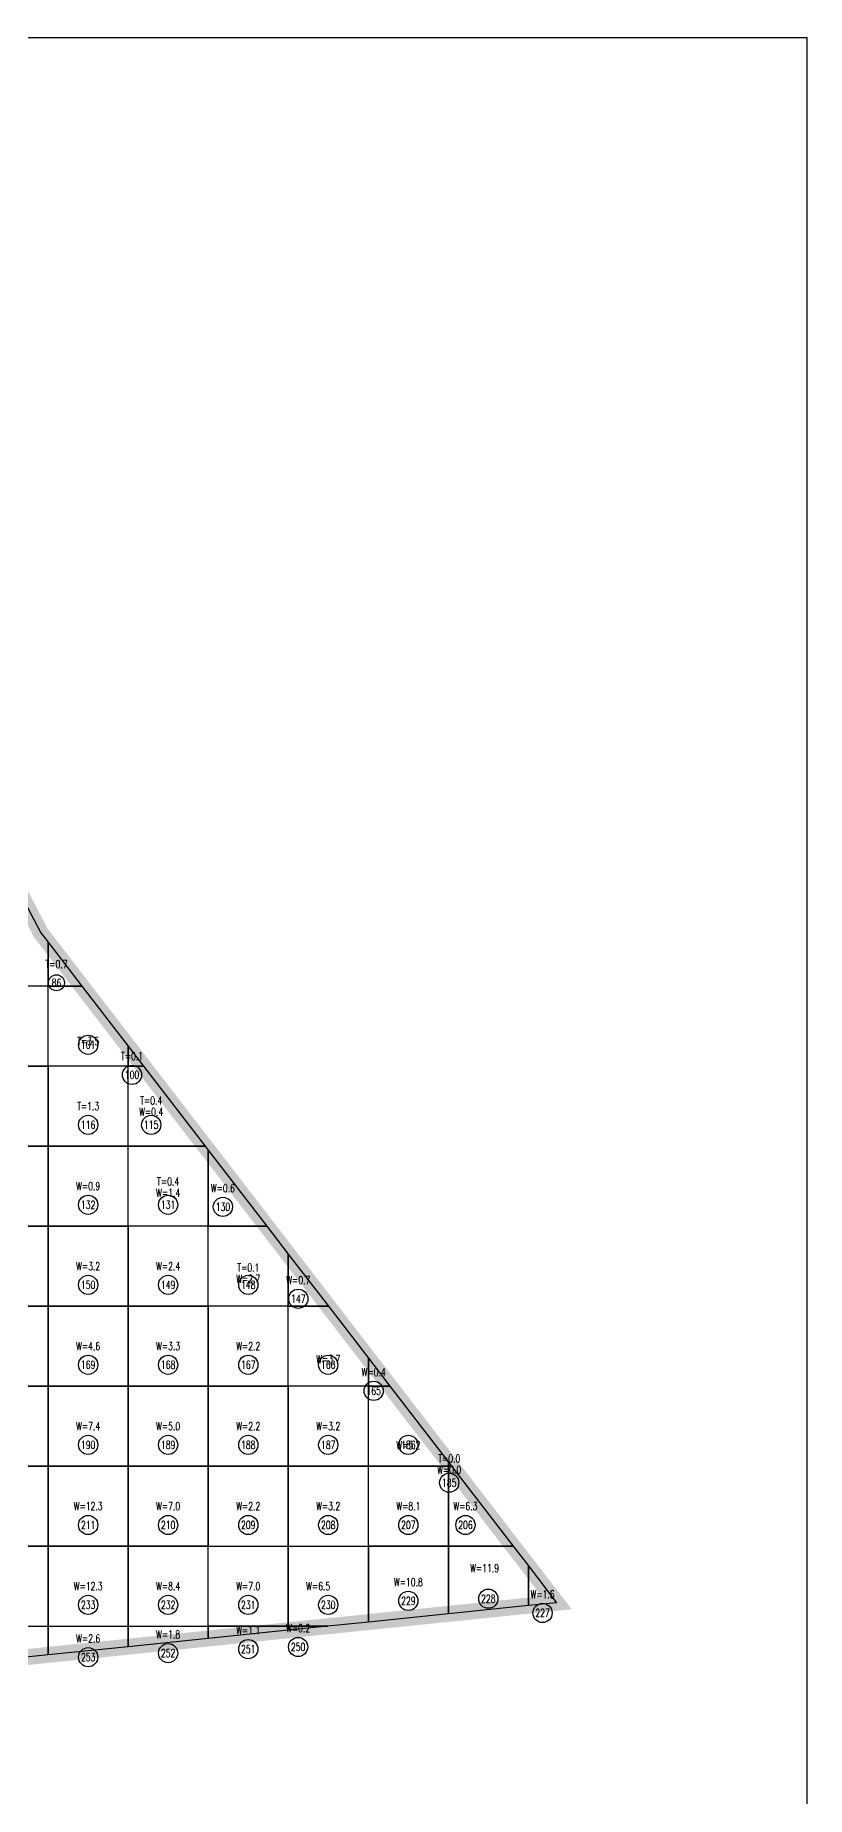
# Model space of a CAD drawing. Extents: x 4283 to 40403, y 1134 to 1764.
# Drawn here: x 11728.2 to 11772, y 1574.2 to 1674.2 of the extents above; entities that cross this region are included whole.
import ezdxf
from ezdxf.enums import TextEntityAlignment as Align

# ---------------------------------------------------------------- set-up
doc = ezdxf.new("R2010")
doc.units = 0
for name, color, linetype in [('tdz_13-1方格网', 2, 'Continuous'), ('tdz_13-1方格网计算', 7, 'Continuous'), ('tdz_土方计算图', 7, 'Continuous'), ('tdz_格田', 6, 'Continuous')]:
    doc.layers.add(name, color=color, linetype=linetype)
doc.styles.add('GLandNum', font='txt_____.ttf', dxfattribs={"width": 0.7, "height": 0.5})

msp = doc.modelspace()

# ---------------------------------------------------------------- linework, layer by layer
at = {"layer": 'tdz_13-1方格网', "linetype": 'Continuous'}
for points in [[(11728.91, 1622.7, 3091.85), (11728.91, 1620.21, 3091.99), (11724.37, 1620.21, 3092.33), (11724.37, 1624.76, 3092), (11727.71, 1624.76, 3091.83), (11728.5, 1623.23, 3091.83)], [(11730.83, 1620.21, 3091.91), (11728.91, 1620.21, 3091.99), (11728.91, 1622.7, 3091.85)], [(11724.37, 1620.21, 3092.33), (11724.37, 1615.67, 3092.55), (11728.91, 1615.67, 3092.25), (11728.91, 1620.21, 3091.99)], [(11733.46, 1616.8, 3092), (11733.46, 1615.67, 3092.05), (11728.91, 1615.67, 3092.25), (11728.91, 1620.21, 3091.99), (11730.83, 1620.21, 3091.91)], [(11734.33, 1615.67, 3092.04), (11733.46, 1615.67, 3092.05), (11733.46, 1616.8, 3092)], [(11724.37, 1615.67, 3092.55), (11724.37, 1611.12, 3092.82), (11728.91, 1611.12, 3092.52), (11728.91, 1615.67, 3092.25)], [(11728.91, 1615.67, 3092.25), (11728.91, 1611.12, 3092.52), (11733.46, 1611.12, 3092.31), (11733.46, 1615.67, 3092.05)], [(11733.46, 1615.67, 3092.05), (11734.33, 1615.67, 3092.04), (11737.83, 1611.12, 3092.16), (11733.46, 1611.12, 3092.31)], [(11724.37, 1611.12, 3092.82), (11724.37, 1606.57, 3093.06), (11728.91, 1606.57, 3092.75), (11728.91, 1611.12, 3092.52)], [(11728.91, 1611.12, 3092.52), (11728.91, 1606.57, 3092.75), (11733.46, 1606.57, 3092.55), (11733.46, 1611.12, 3092.31)], [(11738, 1610.89, 3092.16), (11738, 1606.57, 3092.37), (11733.46, 1606.57, 3092.55), (11733.46, 1611.12, 3092.31), (11737.83, 1611.12, 3092.16)], [(11741.33, 1606.57, 3092.28), (11738, 1606.57, 3092.37), (11738, 1610.89, 3092.16)], [(11724.37, 1606.57, 3093.06), (11724.37, 1602.03, 3093.33), (11728.91, 1602.03, 3093.01), (11728.91, 1606.57, 3092.75)], [(11728.91, 1606.57, 3092.75), (11728.91, 1602.03, 3093.01), (11733.46, 1602.03, 3092.74), (11733.46, 1606.57, 3092.55)], [(11733.46, 1606.57, 3092.55), (11733.46, 1602.03, 3092.74), (11738, 1602.03, 3092.55), (11738, 1606.57, 3092.37)], [(11742.55, 1604.99, 3092.33), (11742.55, 1602.03, 3092.32), (11738, 1602.03, 3092.55), (11738, 1606.57, 3092.37), (11741.33, 1606.57, 3092.28)], [(11744.83, 1602.03, 3092.41), (11742.55, 1602.03, 3092.32), (11742.55, 1604.99, 3092.33)], [(11724.37, 1602.03, 3093.33), (11724.37, 1597.48, 3093.47), (11728.91, 1597.48, 3093.16), (11728.91, 1602.03, 3093.01)], [(11728.91, 1602.03, 3093.01), (11728.91, 1597.48, 3093.16), (11733.46, 1597.48, 3092.95), (11733.46, 1602.03, 3092.74)], [(11733.46, 1602.03, 3092.74), (11733.46, 1597.48, 3092.95), (11738, 1597.48, 3092.71), (11738, 1602.03, 3092.55)], [(11738, 1602.03, 3092.55), (11738, 1597.48, 3092.71), (11742.55, 1597.48, 3092.48), (11742.55, 1602.03, 3092.32)], [(11747.1, 1599.08, 3092.5), (11747.1, 1597.48, 3092.53), (11742.55, 1597.48, 3092.48), (11742.55, 1602.03, 3092.32), (11744.83, 1602.03, 3092.41)], [(11748.32, 1597.48, 3092.55), (11747.1, 1597.48, 3092.53), (11747.1, 1599.08, 3092.5)], [(11724.37, 1597.48, 3093.47), (11724.37, 1592.94, 3093.7), (11728.91, 1592.94, 3093.47), (11728.91, 1597.48, 3093.16)], [(11728.91, 1597.48, 3093.16), (11728.91, 1592.94, 3093.47), (11733.46, 1592.94, 3093.29), (11733.46, 1597.48, 3092.95)], [(11733.46, 1597.48, 3092.95), (11733.46, 1592.94, 3093.29), (11738, 1592.94, 3092.85), (11738, 1597.48, 3092.71)], [(11738, 1597.48, 3092.71), (11738, 1592.94, 3092.85), (11742.55, 1592.94, 3092.63), (11742.55, 1597.48, 3092.48)], [(11742.55, 1597.48, 3092.48), (11742.55, 1592.94, 3092.63), (11747.1, 1592.94, 3092.46), (11747.1, 1597.48, 3092.53)], [(11751.64, 1593.17, 3092.67), (11751.64, 1592.94, 3092.68), (11747.1, 1592.94, 3092.46), (11747.1, 1597.48, 3092.53), (11748.32, 1597.48, 3092.55)], [(11751.82, 1592.94, 3092.68), (11751.64, 1592.94, 3092.68), (11751.64, 1593.17, 3092.67)], [(11724.37, 1592.94, 3093.7), (11724.37, 1588.39, 3094.01), (11728.91, 1588.39, 3093.86), (11728.91, 1592.94, 3093.47)], [(11728.91, 1592.94, 3093.47), (11728.91, 1588.39, 3093.86), (11733.46, 1588.39, 3093.58), (11733.46, 1592.94, 3093.29)], [(11733.46, 1592.94, 3093.29), (11733.46, 1588.39, 3093.58), (11738, 1588.39, 3092.99), (11738, 1592.94, 3092.85)], [(11738, 1592.94, 3092.85), (11738, 1588.39, 3092.99), (11742.55, 1588.39, 3092.82), (11742.55, 1592.94, 3092.63)], [(11742.55, 1592.94, 3092.63), (11742.55, 1588.39, 3092.82), (11747.1, 1588.39, 3092.79), (11747.1, 1592.94, 3092.46)], [(11747.1, 1588.39, 3092.79), (11747.1, 1592.94, 3092.46), (11751.64, 1592.94, 3092.68), (11751.64, 1588.39, 3092.77)], [(11751.64, 1592.94, 3092.68), (11751.82, 1592.94, 3092.68), (11755.32, 1588.39, 3092.81), (11751.64, 1588.39, 3092.77)], [(11724.37, 1588.39, 3094.01), (11724.37, 1583.85, 3094.2), (11728.91, 1583.85, 3093.88), (11728.91, 1588.39, 3093.86)], [(11728.91, 1588.39, 3093.86), (11728.91, 1583.85, 3093.88), (11733.46, 1583.85, 3093.49), (11733.46, 1588.39, 3093.58)], [(11733.46, 1588.39, 3093.58), (11733.46, 1583.85, 3093.49), (11738, 1583.85, 3093.45), (11738, 1588.39, 3092.99)], [(11738, 1583.85, 3093.45), (11738, 1588.39, 3092.99), (11742.55, 1588.39, 3092.82), (11742.55, 1583.85, 3093.34)], [(11744.8, 1583.85, 3093.28), (11742.55, 1583.85, 3093.34), (11742.55, 1588.39, 3092.82), (11747.1, 1588.39, 3092.79), (11747.1, 1584.08, 3093.21)], [(11747.1, 1584.08, 3093.21), (11747.1, 1588.39, 3092.79), (11751.64, 1588.39, 3092.77), (11751.64, 1584.55, 3093.08)], [(11751.64, 1584.55, 3093.08), (11751.64, 1588.39, 3092.77), (11755.32, 1588.39, 3092.81), (11756.19, 1587.27, 3092.85), (11756.19, 1585.02, 3092.95)], [(11756.19, 1585.02, 3092.95), (11756.19, 1587.27, 3092.85), (11757.79, 1585.18, 3092.91)], [(11724.37, 1581.75, 3094.02), (11724.37, 1583.85, 3094.2), (11728.91, 1583.85, 3093.88), (11728.91, 1582.22, 3093.79)], [(11728.91, 1582.22, 3093.79), (11728.91, 1583.85, 3093.88), (11733.46, 1583.85, 3093.49), (11733.46, 1582.68, 3093.6)], [(11733.46, 1582.68, 3093.6), (11733.46, 1583.85, 3093.49), (11738, 1583.85, 3093.45), (11738, 1583.15, 3093.47)], [(11738, 1583.15, 3093.47), (11738, 1583.85, 3093.45), (11742.55, 1583.85, 3093.34), (11742.55, 1583.62, 3093.34)], [(11742.55, 1583.85, 3093.34), (11744.8, 1583.85, 3093.28), (11742.55, 1583.62, 3093.34)]]:
    msp.add_polyline3d(points, close=True, dxfattribs=at)
at = {"layer": 'tdz_13-1方格网计算', "color": 7, "linetype": 'Continuous'}
for centre, radius in [((11729.39, 1620.4), 0.455), ((11731.19, 1616.88), 0.545), ((11733.68, 1615.17), 0.545), ((11731.19, 1612.33), 0.545), ((11734.77, 1612.33), 0.545), ((11731.19, 1607.79), 0.545), ((11735.73, 1607.79), 0.545), ((11738.84, 1607.67), 0.545), ((11731.19, 1603.24), 0.545), ((11735.73, 1603.24), 0.545), ((11740.28, 1603.24), 0.545), ((11743.12, 1602.45), 0.545), ((11731.19, 1598.7), 0.545), ((11735.73, 1598.7), 0.545), ((11740.28, 1598.7), 0.545), ((11744.82, 1598.7), 0.545), ((11747.4, 1597.22), 0.545), ((11731.19, 1594.15), 0.545), ((11735.73, 1594.15), 0.545), ((11740.28, 1594.15), 0.545), ((11744.82, 1594.15), 0.545), ((11749.37, 1594.15), 0.545), ((11751.69, 1592), 0.545), ((11731.19, 1589.6), 0.545), ((11735.73, 1589.6), 0.545), ((11740.28, 1589.6), 0.545), ((11744.82, 1589.6), 0.545), ((11749.37, 1589.6), 0.545), ((11752.61, 1589.6), 0.545), ((11731.19, 1585.06), 0.545), ((11735.73, 1585.06), 0.545), ((11740.28, 1585.06), 0.545), ((11744.82, 1585.06), 0.545), ((11749.37, 1585.29), 0.545), ((11753.91, 1585.41), 0.545), ((11756.99, 1584.6), 0.545), ((11740.28, 1582.55), 0.545), ((11743.11, 1582.67), 0.545), ((11731.19, 1582.09), 0.545), ((11735.73, 1582.32), 0.545)]:
    msp.add_circle(centre, radius, dxfattribs=at)
at = {"layer": 'tdz_土方计算图', "linetype": 'Continuous'}
for points in [[(11641.99, 1674.09), (11771.99, 1674.09)], [(11771.99, 1674.09), (11771.99, 1514.09)]]:
    msp.add_lwpolyline(points, dxfattribs=at)
at = {"layer": 'tdz_格田', "linetype": 'Continuous', "lineweight": 60, "const_width": 0.909}
msp.add_lwpolyline([(11689.9, 1659.14), (11656.19, 1574.76), (11757.79, 1585.18), (11728.5, 1623.23), (11702.44, 1673.43)], close=True, dxfattribs=at)

# ---------------------------------------------------------------- texts
at = {"layer": 'tdz_13-1方格网计算', "color": 2, "linetype": 'Continuous', "style": 'GLandNum', "width": 0.7}
for s, p in [('T=0.7', (11729.39, 1621.46)), ('T=3.5', (11731.19, 1617.08)), ('T=0.1', (11733.68, 1616.23)), ('T=1.3', (11731.19, 1613.39)), ('T=0.4', (11734.77, 1613.71)), ('T=0.4', (11735.73, 1609.11)), ('T=0.1', (11740.28, 1604.22)), ('T=0.0', (11751.69, 1593.37))]:
    msp.add_text(s, height=0.455, dxfattribs=at).set_placement(p, align=Align.MIDDLE_CENTER)
at = {"layer": 'tdz_13-1方格网计算', "color": 7, "linetype": 'Continuous', "style": 'GLandNum', "width": 0.7}
for s, p in [('86', (11729.39, 1620.4)), ('101', (11731.19, 1616.88)), ('100', (11733.68, 1615.17)), ('116', (11731.19, 1612.33)), ('115', (11734.77, 1612.33)), ('132', (11731.19, 1607.79)), ('131', (11735.73, 1607.79)), ('130', (11738.84, 1607.67)), ('150', (11731.19, 1603.24)), ('149', (11735.73, 1603.24)), ('148', (11740.28, 1603.24)), ('147', (11743.12, 1602.45)), ('169', (11731.19, 1598.7)), ('168', (11735.73, 1598.7)), ('167', (11740.28, 1598.7)), ('166', (11744.82, 1598.7)), ('165', (11747.4, 1597.22)), ('190', (11731.19, 1594.15)), ('189', (11735.73, 1594.15)), ('188', (11740.28, 1594.15)), ('187', (11744.82, 1594.15)), ('186', (11749.37, 1594.15)), ('185', (11751.69, 1592)), ('211', (11731.19, 1589.6)), ('210', (11735.73, 1589.6)), ('209', (11740.28, 1589.6)), ('208', (11744.82, 1589.6)), ('207', (11749.37, 1589.6)), ('206', (11752.61, 1589.6)), ('233', (11731.19, 1585.06)), ('232', (11735.73, 1585.06)), ('231', (11740.28, 1585.06)), ('230', (11744.82, 1585.06)), ('229', (11749.37, 1585.29)), ('228', (11753.91, 1585.41)), ('227', (11756.99, 1584.6)), ('253', (11731.19, 1582.09)), ('252', (11735.73, 1582.32)), ('251', (11740.28, 1582.55)), ('250', (11743.11, 1582.67))]:
    msp.add_text(s, height=0.455, dxfattribs=at).set_placement(p, align=Align.MIDDLE_CENTER)
at = {"layer": 'tdz_13-1方格网计算', "color": 173, "linetype": 'Continuous', "style": 'GLandNum', "width": 0.7}
for s, p in [('W=0.4', (11734.77, 1613.07)), ('W=0.9', (11731.19, 1608.85)), ('W=1.4', (11735.73, 1608.47)), ('W=0.6', (11738.84, 1608.73)), ('W=3.2', (11731.19, 1604.3)), ('W=2.4', (11735.73, 1604.3)), ('W=2.7', (11740.28, 1603.59)), ('W=0.7', (11743.12, 1603.51)), ('W=4.6', (11731.19, 1599.76)), ('W=3.3', (11735.73, 1599.76)), ('W=2.2', (11740.28, 1599.76)), ('W=3.7', (11744.82, 1599.02)), ('W=0.4', (11747.4, 1598.28)), ('W=7.4', (11731.19, 1595.21)), ('W=5.0', (11735.73, 1595.21)), ('W=2.2', (11740.28, 1595.21)), ('W=3.2', (11744.82, 1595.21)), ('W=5.2', (11749.37, 1594.13)), ('W=0.0', (11751.69, 1592.74)), ('W=12.3', (11731.19, 1590.67)), ('W=7.0', (11735.73, 1590.67)), ('W=2.2', (11740.28, 1590.67)), ('W=3.2', (11744.82, 1590.67)), ('W=8.1', (11749.37, 1590.67)), ('W=6.3', (11752.61, 1590.67)), ('W=11.9', (11753.7, 1587.15)), ('W=12.3', (11731.19, 1586.12)), ('W=8.4', (11735.73, 1586.12)), ('W=7.0', (11740.28, 1586.12)), ('W=6.5', (11744.25, 1586.12)), ('W=10.8', (11749.37, 1586.35)), ('W=1.6', (11756.99, 1585.66)), ('W=2.6', (11731.19, 1583.15)), ('W=1.8', (11735.73, 1583.38)), ('W=1.1', (11740.28, 1583.62)), ('W=0.2', (11743.11, 1583.73))]:
    msp.add_text(s, height=0.455, dxfattribs=at).set_placement(p, align=Align.MIDDLE_CENTER)

doc.saveas('drawing.dxf')
